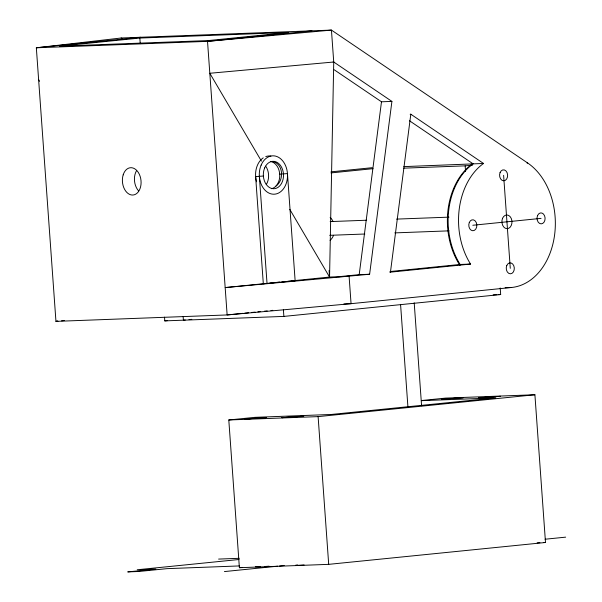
<?xml version="1.0" encoding="UTF-8"?>
<svg xmlns="http://www.w3.org/2000/svg" width="602" height="602" viewBox="0 0 602 602"><rect width="100%" height="100%" fill="white"/><g stroke="black" fill="none" stroke-linecap="round" stroke-linejoin="round"><path stroke-width="0.9" d="M294.145 280.63L329.557 277.055L333.734 62.006L331.446 30.1L121.183 37.994L36.338 47.791L55.948 321.37L227.135 314.944L351.056 303.679L511.647 287.478A65.859 48.378 87.8 0 0 554.63 234.667A65.859 48.378 87.8 0 0 527.698 163.022L331.446 30.1L207.524 41.365L36.338 47.791L140.718 37.264M338.678 276.709L359.198 274.64L381.487 101.798L334.223 69.787M266.182 283.444L225.178 287.583L369.62 274.249L391.91 101.407L333.734 62.006L333.087 62.029M389.795 272.172L390.45 272.149L410.812 114.214L410.165 114.237M276.055 185.995C284.964 179.659 283 161.328 270.531 161.396M255.331 566.791L260.5 566.768M57.815 321.152L55.948 321.37L57.815 321.182M139.845 38.054L59.545 46.158L208.405 40.567L288.704 32.47L139.845 38.054L140.243 43.683M311.911 30.83L207.524 41.365L227.135 314.944L242.982 313.341M279.719 174.151L287.463 173.602L295.138 280.765L263.315 283.738L255.632 176.582L263.367 176.032M331.055 171.841L372.171 167.695M330.957 172.917L373.029 168.673M403.799 166.626L483.526 163.466A65.859 48.378 87.8 0 0 470.553 264.067L390.45 272.149M403.761 168.161L465.165 165.859L472.615 165.106M472.818 225.261L541.07 218.375M269.658 283.098L273.285 282.729M276.009 282.458L279.637 282.09M282.029 281.849L285.98 281.45M287.621 281.284L292.279 280.818M390.043 271.532L460.139 264.459L470.553 264.067M61.539 320.806L64.339 320.527M164.519 317.134L164.79 320.881L167.589 320.603M244.841 313.153L248.573 312.777M251.365 312.498L255.097 312.122M257.889 311.836L260.689 311.558M264.413 311.181L267.213 310.895M270.938 310.527L272.804 310.339M185.265 319.993L183.392 320.181L183.128 316.434M188.998 319.617L191.805 319.338M164.79 320.881L283.873 316.411L500.668 294.544L500.202 287.974M421.362 400.548L445.593 398.103L534.907 394.754L545.495 542.485L328.7 564.352L239.385 567.709L228.798 419.978L254.894 417.344L331.183 414.477L495.785 397.877L421.355 400.669M228.798 419.978L318.112 416.622L534.907 394.754M239.009 559.499L137.233 569.763L155.843 569.063L127.737 571.9L138.904 571.479L167.01 568.649L239.318 565.933M239.385 567.709L242.185 567.423M224.411 571.576L277.703 566.196M279.569 566.008L284.242 565.541M545.096 539.226L565.662 537.15M333.734 62.006L209.812 73.271L261.426 161.103M269.094 566.189L264.624 566.52M304.1 564.962L296.056 565.451M381.487 101.798L391.91 101.407M527.043 163.044L527.698 163.022M330.152 221.596L366.641 220.227M396.575 219.105L448.964 217.141M329.745 235.329L364.842 234.012M394.777 232.891L449.039 230.852M359.198 274.64L369.62 274.249M289.788 209.368L329.557 277.055L349.1 276.318L351.056 303.679L343.892 303.95M291.421 280.901L295.138 280.765M505.138 287.726L511.647 287.478M493.158 294.822L496.913 294.679M498.795 294.611L500.668 294.544M537.127 542.801L539.919 542.695M543.636 542.553L545.495 542.485M218.601 559.085L239.242 558.31M410.812 114.214L483.526 163.466M409.48 120.761L473.112 163.857A65.859 48.378 87.8 0 0 460.139 264.459M131.605 37.602L133.14 38.641M121.183 37.994L122.718 39.032M38.626 79.697L39.574 81.308M503.611 175.31L510.278 268.326M465.165 165.859L465.564 171.465M414.206 302.821L421.588 405.778M400.593 304.725L407.975 407.674M329.091 270.501L329.557 277.055M318.112 416.622L328.7 564.352M283.407 309.842L283.873 316.411M259.357 176.439L267.04 283.595M256.557 181.796A19.211 14.109 87.8 0 1 263.24 157.874M265.775 156.588A19.211 14.109 87.8 0 1 270.892 156.076M270.546 161.524A13.718 10.076 87.8 0 1 279.757 174.783A13.718 10.076 87.8 0 1 271.562 188.697M265.693 166.175A13.718 10.076 87.8 0 1 266.31 184.536M138.678 190.992A13.718 9.301 84.2 0 1 136.511 170.727M330.152 217.412A13.718 10.076 87.8 0 1 333.056 221.483M333.523 235.307A13.718 10.076 87.8 0 1 330.069 240.356M460.033 265.474A65.859 48.378 87.8 0 1 472.991 163.435M297.644 565.015A13.718 0.429 -4.1 0 1 295.755 565.135M244.743 419.06L266.52 417.562L244.743 419.06M281.954 417.668L303.732 416.17L281.954 417.668M441.462 399.216L463.247 397.719L441.462 399.216M478.68 397.817L500.458 396.319L478.68 397.817M261.125 165.151A19.211 14.109 87.8 0 0 273.511 194.22A19.211 14.109 87.8 0 0 285.581 165.693A19.211 14.109 87.8 0 0 261.125 165.151M264.639 167.973A13.718 10.076 87.8 0 0 273.481 188.735A13.718 10.076 87.8 0 0 282.105 168.357A13.718 10.076 87.8 0 0 264.639 167.973M502.557 218.293A6.863 5.042 87.8 0 0 506.982 228.677A6.863 5.042 87.8 0 0 511.286 218.488A6.863 5.042 87.8 0 0 502.557 218.293M537.556 215.561A5.486 4.033 87.8 0 0 541.1 223.861A5.486 4.033 87.8 0 0 544.547 215.712A5.486 4.033 87.8 0 0 537.556 215.561M506.764 265.512A5.486 4.033 87.8 0 0 510.308 273.812A5.486 4.033 87.8 0 0 513.754 265.663A5.486 4.033 87.8 0 0 506.764 265.512M469.304 222.447A5.486 4.033 87.8 0 0 472.848 230.747A5.486 4.033 87.8 0 0 476.295 222.597A5.486 4.033 87.8 0 0 469.304 222.447M500.096 172.496A5.486 4.033 87.8 0 0 503.641 180.796A5.486 4.033 87.8 0 0 507.087 172.646A5.486 4.033 87.8 0 0 500.096 172.496M123.192 174.828A13.718 9.301 84.2 0 0 132.718 195.048A13.718 9.301 84.2 0 0 139.303 174.226A13.718 9.301 84.2 0 0 123.192 174.828"/></g></svg>
